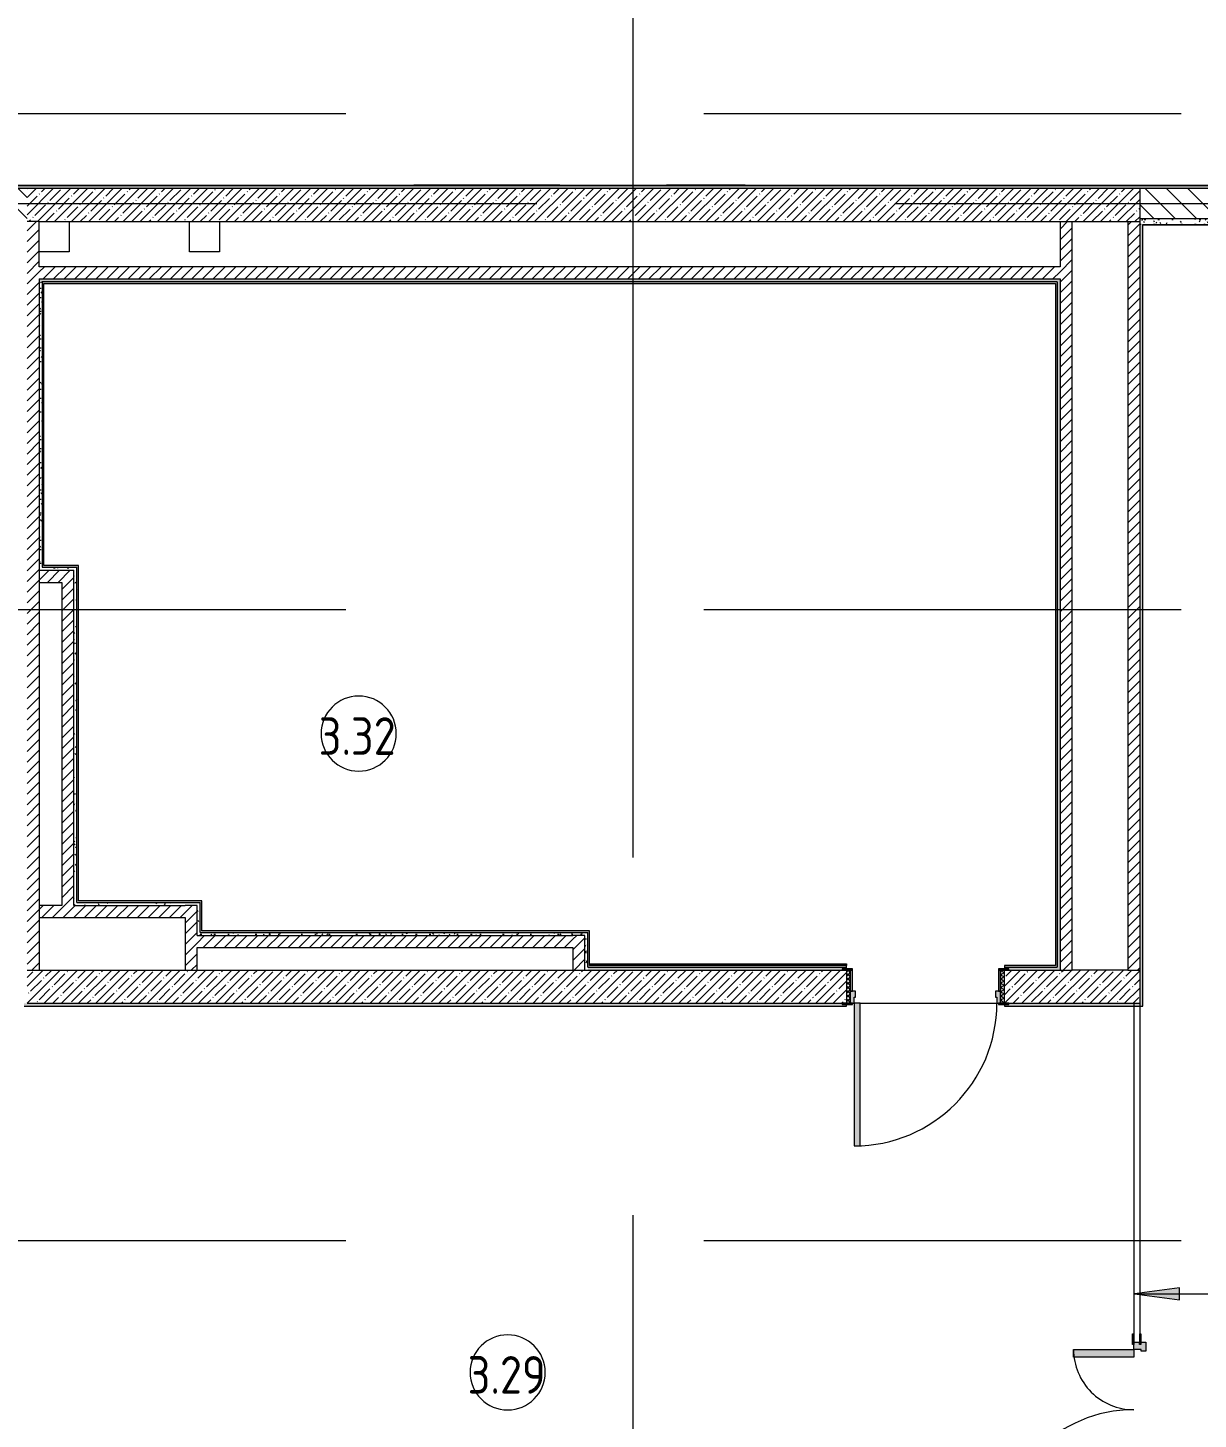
# Model space of a CAD drawing. Header units: millimetres. Extents: x -8624 to 200664, y -8553 to 29000.
# Drawn here: x 162530 to 170314, y 2412 to 11669 of the extents above; entities that cross this region are included whole.
import ezdxf

# ---------------------------------------------------------------- set-up
doc = ezdxf.new("R2010")
doc.units = ezdxf.units.MM
doc.linetypes.add('Осевая', pattern=[15875, 3175, -2381.25, 7937.5, -2381.25])
for name, color, linetype, lineweight in [('A-AREA-IDEN', 7, 'Continuous', 9), ('A-WALL-4', 7, 'Continuous', 13), ('G-ANNO-TEXT', 7, 'Continuous', 9), ('I-WALL-5', 7, 'Continuous', 9), ('Оси-2', 7, 'Осевая', 9)]:
    doc.layers.add(name, color=color, linetype=linetype, lineweight=lineweight)
for name, color, linetype, lineweight, true_color in [('A-DOOR-5', 7, 'Continuous', 9, 0xaaaaaa), ('A-DOOR-6', 7, 'Continuous', 9, 0xe2e2e2), ('A-DOOR-FRAM-4', 7, 'Continuous', 9, 0xe2e2e2), ('A-DOOR-FRAM-5', 7, 'Continuous', 9, 0xaaaaaa), ('A-FLOR-3', 7, 'Continuous', 9, 0xaaaaaa), ('I-WALL-4', 7, 'Continuous', 9, 0x99bbae), ('I-WALL-7', 9, 'Continuous', 9, 0x808080)]:
    doc.layers.add(name, color=color, linetype=linetype, lineweight=lineweight, true_color=true_color)
doc.styles.add('GOST Common', font='GOST_Common.ttf', dxfattribs={"width": 0.9, "height": 250})
pattern_1 = [(45, (50595.26, 0), (-35.35534, 35.35534), [])]
pattern_2 = [(45, (50595.26, 0), (-57.024626, 57.024626), []), (45, (50652.28, 0), (-57.024626, 57.024626), [100.806, -20.161, 3.353, -16.808])]
pattern_3 = [(0, (50595.258, 0), (121.92, 30.48), [10.058, -81.382, 10.058, -81.382, -487.68]), (0, (50595.258, 0), (121.92, 30.48), [-182.88, 10.058, -172.822, 10.058, -81.382, -213.36]), (0, (50595.258, 0), (121.92, 30.48), [-457.2, 10.058, -50.902, 10.058, -142.342]), (120, (50640.978, 15.24), (-87.356454, 90.345817), [10.058, -81.382, 10.058, -81.382, -487.68]), (120, (50640.978, 15.24), (-87.356454, 90.345817), [-182.88, 10.058, -172.822, 10.058, -81.382, -213.36]), (120, (50640.978, 15.24), (-87.356454, 90.345817), [-457.2, 10.058, -50.902, 10.058, -142.342]), (240, (50656.218, 76.2), (-34.563546, -120.825817), [10.058, -81.382, 10.058, -81.382, -487.68]), (240, (50656.218, 76.2), (-34.563546, -120.825817), [-182.88, 10.058, -172.822, 10.058, -81.382, -213.36]), (240, (50656.218, 76.2), (-34.563546, -120.825817), [-457.2, 10.058, -50.902, 10.058, -142.342])]

# ---------------------------------------------------------------- blocks, each defined once
blk = doc.blocks.new('110_Дверь_СКБ_1Ст_Внутренняя1 - Д-7а_л__950x2100h_Туалет-32220591-План зашивки приборов отопления в осях 3 этажа 23-33')
at = {"layer": 'A-DOOR-5'}
h = blk.add_hatch(dxfattribs=at)
h.set_pattern_fill('FP_54', color=256, style=0, pattern_type=2)
h.set_pattern_definition([(135, (1776.41, 174.685), (-14.14214, -14.14214), []), (225, (1776.41, 174.685), (14.14214, -14.14214), [])])
h.paths.add_polyline_path([(537.5, 110), (512.5, 110), (512.5, -110), (537.5, -110)])
at = {"layer": 'A-DOOR-6'}
h = blk.add_hatch(color=256, dxfattribs=at)
h.paths.add_polyline_path([(487.5, 110), (487.5, 70), (477.5, 70), (477.5, 30), (512.5, 30), (512.5, 110)])
h.paths.add_polyline_path([(-462.5, 110), (-487.5, 110), (-487.5, 30), (-452.5, 30), (-452.5, 70), (-462.5, 70)])
at = {"layer": 'A-DOOR-FRAM-4'}
for points in [[(447.5, 1060), (447.5, 110), (487.5, 110), (487.5, 1060)], [(-542.5, 118), (-542.5, 110), (-472.5, 110), (-472.5, 118)], [(-487.5, 110), (-487.5, 109), (-472.5, 110)], [(567.5, 118), (497.5, 118), (497.5, 110), (567.5, 110)], [(497.5, 110), (497.5, 109), (512.5, 110)], [(-472.5, 30), (-487.5, 30), (-487.5, -110), (-472.5, -110)], [(512.5, 30), (497.5, 30), (497.5, -110), (512.5, -110)], [(-542.5, -110), (-542.5, -118), (-472.5, -118), (-472.5, -110)], [(567.5, -110), (497.5, -110), (497.5, -118), (567.5, -118)]]:
    blk.add_hatch(color=256, dxfattribs=at).paths.add_polyline_path(points)
at = {"layer": 'A-DOOR-FRAM-5'}
h = blk.add_hatch(dxfattribs=at)
h.set_pattern_fill('FP_55', color=256, style=0, pattern_type=2)
h.set_pattern_definition([(45, (-346.384, 174.685), (-14.1421, 14.1421), []), (135, (-346.384, 174.685), (-14.1421, -14.1421), [])])
h.paths.add_polyline_path([(-487.5, 110), (-512.5, 110), (-512.5, -110), (-487.5, -110)])
at = {"layer": 'A-DOOR-5'}
for p, q in [((487.5, 1060), (447.5, 1060)), ((447.5, 1060), (447.5, 110)), ((487.5, 110), (487.5, 1060)), ((447.5, 110), (487.5, 110))]:
    blk.add_line(p, q, dxfattribs=at)
blk.add_arc((487.5, 110), 950, 90, 180, dxfattribs=at)
at = {"layer": 'A-DOOR-FRAM-5'}
for p, q in [((-472.5, 118), (-542.5, 118)), ((-542.5, 118), (-542.5, 110)), ((-542.5, 110), (-472.5, 110)), ((-487.5, 110), (-512.5, 110)), ((-512.5, 110), (-512.5, -110)), ((-462.5, 110), (-487.5, 110)), ((-487.5, 110), (-487.5, 30)), ((-487.5, -110), (-487.5, 110)), ((-472.5, 110), (-487.5, 110)), ((-487.5, 110), (-487.5, 109)), ((-487.5, 109), (-472.5, 109)), ((-472.5, 110), (-472.5, 118)), ((-472.5, 109), (-472.5, 110)), ((-462.5, 70), (-462.5, 110)), ((487.5, 110), (487.5, 70)), ((512.5, 110), (487.5, 110)), ((567.5, 118), (497.5, 118)), ((497.5, 118), (497.5, 110)), ((512.5, 110), (497.5, 110)), ((497.5, 110), (497.5, 109)), ((497.5, 110), (567.5, 110)), ((497.5, 109), (512.5, 109)), ((512.5, 30), (512.5, 110)), ((537.5, 110), (512.5, 110)), ((512.5, 110), (512.5, -110)), ((512.5, 109), (512.5, 110)), ((537.5, -110), (537.5, 110)), ((567.5, 110), (567.5, 118)), ((-487.5, 30), (-452.5, 30)), ((-472.5, 30), (-487.5, 30)), ((-487.5, 30), (-487.5, -110)), ((-472.5, -110), (-472.5, 30)), ((-452.5, 70), (-462.5, 70)), ((-452.5, 30), (-452.5, 70)), ((487.5, 70), (477.5, 70)), ((477.5, 70), (477.5, 30)), ((477.5, 30), (512.5, 30)), ((512.5, 30), (497.5, 30)), ((497.5, 30), (497.5, -110)), ((512.5, -110), (512.5, 30)), ((-472.5, -110), (-542.5, -110)), ((-542.5, -110), (-542.5, -118)), ((-542.5, -118), (-472.5, -118)), ((-512.5, -110), (-487.5, -110)), ((-487.5, -110), (-472.5, -110)), ((-472.5, -118), (-472.5, -110)), ((497.5, -110), (512.5, -110)), ((567.5, -110), (497.5, -110)), ((497.5, -110), (497.5, -118)), ((497.5, -118), (567.5, -118)), ((512.5, -110), (537.5, -110)), ((567.5, -118), (567.5, -110))]:
    blk.add_line(p, q, dxfattribs=at)
blk = doc.blocks.new('110_Дверь_СКБ_2Ст - Д-5_п__в составе перегородки _не входит в спец__-32680317-План зашивки приборов отопления в осях 3 этажа 23-33')
at = {"layer": 'A-DOOR-6'}
h = blk.add_hatch(color=256, dxfattribs=at)
h.paths.add_polyline_path([(712.5, -20), (712.5, 60), (652.5, 60), (652.5, 30), (662.5, 30), (662.5, -20)])
h.paths.add_polyline_path([(-627.5, 30), (-627.5, 60), (-687.5, 60), (-687.5, -20), (-637.5, -20), (-637.5, 30)])
for points in [[(712.5, 19), (712.5, 20), (697.5, 19)], [(-587.5, -20), (-637.5, -20), (-637.5, -420), (-587.5, -420)], [(662.5, -920), (662.5, -20), (612.5, -20), (612.5, -920)]]:
    blk.add_hatch(color=256, dxfattribs=at).paths.add_polyline_path(points)
at = {"layer": 'A-DOOR-FRAM-4'}
for points in [[(-672.5, 28), (-742.5, 28), (-742.5, 20), (-672.5, 20)], [(767.5, 28), (697.5, 28), (697.5, 20), (767.5, 20)], [(-672.5, -20), (-742.5, -20), (-742.5, -28), (-672.5, -28)], [(767.5, -20), (697.5, -20), (697.5, -28), (767.5, -28)]]:
    blk.add_hatch(color=256, dxfattribs=at).paths.add_polyline_path(points)
at = {"layer": 'A-DOOR-5'}
for p, q in [((-637.5, -20), (-587.5, -20)), ((-637.5, -420), (-637.5, -20)), ((-587.5, -20), (-587.5, -420)), ((612.5, -20), (662.5, -20)), ((612.5, -920), (612.5, -20)), ((662.5, -20), (662.5, -920)), ((-587.5, -420), (-637.5, -420)), ((662.5, -920), (612.5, -920))]:
    blk.add_line(p, q, dxfattribs=at)
for centre, radius, start, end in [((-637.5, -20), 400, 270, 0), ((662.5, -20), 900, 180, 270)]:
    blk.add_arc(centre, radius, start, end, dxfattribs=at)
at = {"layer": 'A-DOOR-FRAM-5'}
for p, q in [((-742.5, 28), (-672.5, 28)), ((-742.5, 20), (-742.5, 28)), ((-672.5, 20), (-742.5, 20)), ((-687.5, 60), (-627.5, 60)), ((-687.5, -20), (-687.5, 60)), ((-687.5, 20), (-672.5, 20)), ((-687.5, 19), (-687.5, 20)), ((-672.5, 19), (-687.5, 19)), ((-672.5, 28), (-672.5, 20)), ((-672.5, 20), (-672.5, 19)), ((-637.5, 30), (-637.5, -20)), ((-627.5, 30), (-637.5, 30)), ((-627.5, 60), (-627.5, 30)), ((652.5, 60), (712.5, 60)), ((652.5, 30), (652.5, 60)), ((662.5, 30), (652.5, 30)), ((662.5, -20), (662.5, 30)), ((697.5, 20), (697.5, 28)), ((697.5, 28), (767.5, 28)), ((697.5, 19), (697.5, 20)), ((697.5, 20), (712.5, 20)), ((767.5, 20), (697.5, 20)), ((712.5, 19), (697.5, 19)), ((712.5, 60), (712.5, -20)), ((712.5, 20), (712.5, 19)), ((767.5, 28), (767.5, 20)), ((-742.5, -20), (-672.5, -20)), ((-742.5, -28), (-742.5, -20)), ((-672.5, -28), (-742.5, -28)), ((-637.5, -20), (-687.5, -20)), ((-672.5, -20), (-672.5, -28)), ((712.5, -20), (662.5, -20)), ((697.5, -28), (697.5, -20)), ((697.5, -20), (767.5, -20)), ((767.5, -28), (697.5, -28)), ((767.5, -20), (767.5, -28))]:
    blk.add_line(p, q, dxfattribs=at)
blk = doc.blocks.new('Марка_Помещения - Номер-25198446-План зашивки приборов отопления в осях 3 этажа 23-33')
at = {"layer": 'A-AREA-IDEN'}
for start, end in [(360, 180), (180, 360)]:
    blk.add_arc((0, 0), 2.5, start, end, dxfattribs=at)

msp = doc.modelspace()

# ---------------------------------------------------------------- hatches: boundary and pattern name
at = {"layer": 'G-ANNO-TEXT'}
msp.add_hatch(color=256, dxfattribs=at).paths.add_polyline_path([(169890.3, 3245.9), (170190.3, 3206.4), (170190.3, 3285.4)])
at = {"layer": 'I-WALL-4'}
for points in [[(169364.3, 9969), (169364.3, 9980), (162625.3, 9980), (162625.3, 9969), (165661.5, 9969)], [(162636.3, 8080), (162636.3, 9969), (162625.3, 9969), (162625.3, 8080)], [(169364.3, 5420), (169375.3, 5420), (169375.3, 9980), (169364.3, 9980), (169364.3, 5431)], [(162855.3, 8080), (162866.3, 8080), (162866.3, 8091), (162636.3, 8091), (162636.3, 8080)], [(162866.3, 5850), (162866.3, 8080), (162855.3, 8080), (162855.3, 5850)], [(163675.3, 5850), (163686.3, 5850), (163686.3, 5861), (162866.3, 5861), (162866.3, 5850), (163115.1, 5850)], [(163686.3, 5650), (163686.3, 5850), (163675.3, 5850), (163675.3, 5650)], [(166255.3, 5650), (166266.3, 5650), (166266.3, 5661), (163686.3, 5661), (163686.3, 5650), (165661.5, 5650)], [(166266.3, 5420), (166266.3, 5650), (166255.3, 5650), (166255.3, 5420)]]:
    msp.add_hatch(color=256, dxfattribs=at).paths.add_polyline_path(points)
h = msp.add_hatch(color=256, dxfattribs=at)
h.paths.add_polyline_path([(169364.3, 5420), (169364.3, 5431), (169025.3, 5431), (169025.3, 5420)])
h.paths.add_polyline_path([(167975.3, 5420), (167975.3, 5431), (166266.3, 5431), (166266.3, 5420), (166934.6, 5420)])
at = {"layer": 'I-WALL-5'}
h = msp.add_hatch(dxfattribs=at)
h.set_pattern_fill('FP_122', color=256, style=0, pattern_type=2)
h.set_pattern_definition([(135, (50595.26, 0), (-70.71068, -70.71068), [])])
h.paths.add_polyline_path([(171785.3, 10400), (171805.3, 10400), (171805.3, 10600), (169925.3, 10600), (169925.3, 10400), (170754.1, 10400)])
h.paths.add_polyline_path([(161842, 10400), (162525.3, 10400), (162525.3, 10600), (161775.3, 10600), (161775.3, 10400), (161805.3, 10400)])
h.paths.add_polyline_path([(160825.3, 10400), (160825.3, 10600), (159700.3, 10600), (159700.3, 10400), (160795.3, 10400)])
h.paths.add_polyline_path([(158300.3, 10400), (158300.3, 10600), (157945.3, 10600), (157945.3, 10400), (158245.3, 10400)])
h = msp.add_hatch(dxfattribs=at)
h.set_pattern_fill('FP_119', color=256, style=0, pattern_type=2)
h.set_pattern_definition(pattern_2)
h.paths.add_polyline_path([(169925.3, 10380), (169925.3, 10600), (162525.3, 10600), (162525.3, 10380), (168207.8, 10380)])
h = msp.add_hatch(dxfattribs=at)
h.set_pattern_fill('FP_123', color=256, style=0, pattern_type=2)
h.set_pattern_definition(pattern_1)
h.paths.add_polyline_path([(162605.3, 5400), (162605.3, 10380), (162525.3, 10380), (162525.3, 5400)])
h = msp.add_hatch(dxfattribs=at)
h.set_pattern_fill('FP_123', color=256, style=0, pattern_type=2)
h.set_pattern_definition(pattern_1)
h.paths.add_polyline_path([(169395.3, 5400), (169475.3, 5400), (169475.3, 10380), (169395.3, 10380), (169395.3, 5420)])
h = msp.add_hatch(dxfattribs=at)
h.set_pattern_fill('FP_123', color=256, style=0, pattern_type=2)
h.set_pattern_definition(pattern_1)
h.paths.add_polyline_path([(169925.3, 5400), (169925.3, 10380), (169845.3, 10380), (169845.3, 5400)])
h = msp.add_hatch(dxfattribs=at)
h.set_pattern_fill('FP_123', color=256, style=0, pattern_type=2)
h.set_pattern_definition(pattern_1)
h.paths.add_polyline_path([(169395.3, 10000), (169395.3, 10080), (162605.3, 10080), (162605.3, 10000), (165661.5, 10000)])
h = msp.add_hatch(dxfattribs=at)
h.set_pattern_fill('FP_123', color=256, style=0, pattern_type=2)
h.set_pattern_definition(pattern_1)
h.paths.add_polyline_path([(162605.3, 7980), (162835.3, 7980), (162835.3, 8060), (162605.3, 8060)])
h = msp.add_hatch(dxfattribs=at)
h.set_pattern_fill('FP_123', color=256, style=0, pattern_type=2)
h.set_pattern_definition(pattern_1)
h.paths.add_polyline_path([(162835.3, 5830), (162835.3, 7980), (162755.3, 7980), (162755.3, 5830)])
h = msp.add_hatch(dxfattribs=at)
h.set_pattern_fill('FP_123', color=256, style=0, pattern_type=2)
h.set_pattern_definition(pattern_1)
h.paths.add_polyline_path([(163575.3, 5750), (163575.3, 5830), (162605.3, 5830), (162605.3, 5750), (163115.1, 5750)])
h = msp.add_hatch(dxfattribs=at)
h.set_pattern_fill('FP_123', color=256, style=0, pattern_type=2)
h.set_pattern_definition(pattern_1)
h.paths.add_polyline_path([(163575.3, 5400), (163655.3, 5400), (163655.3, 5830), (163575.3, 5830), (163575.3, 5750)])
h = msp.add_hatch(dxfattribs=at)
h.set_pattern_fill('FP_123', color=256, style=0, pattern_type=2)
h.set_pattern_definition(pattern_1)
h.paths.add_polyline_path([(166155.3, 5550), (166155.3, 5630), (163655.3, 5630), (163655.3, 5550), (165661.5, 5550)])
h = msp.add_hatch(dxfattribs=at)
h.set_pattern_fill('FP_123', color=256, style=0, pattern_type=2)
h.set_pattern_definition(pattern_1)
h.paths.add_polyline_path([(166235.3, 5400), (166235.3, 5630), (166155.3, 5630), (166155.3, 5400)])
h = msp.add_hatch(dxfattribs=at)
h.set_pattern_fill('FP_119', color=256, style=0, pattern_type=2)
h.set_pattern_definition(pattern_2)
h.paths.add_polyline_path([(169925.3, 5180), (169925.3, 5400), (169025.3, 5400), (169025.3, 5180), (169885.3, 5180)])
h.paths.add_polyline_path([(167975.3, 5180), (167975.3, 5400), (162525.3, 5400), (162525.3, 5180), (167945.3, 5180)])
at = {"layer": 'I-WALL-7'}
h = msp.add_hatch(dxfattribs=at)
h.set_pattern_fill('FP_139', color=256, style=0, pattern_type=2)
h.set_pattern_definition(pattern_3)
h.paths.add_polyline_path([(171805.3, 10600), (171805.3, 10620), (161775.3, 10620), (161775.3, 10608), (161805.3, 10608), (161805.3, 10600), (170754.1, 10600)])
h.paths.add_polyline_path([(159755.3, 10600), (160795.3, 10600), (160795.3, 10608), (160825.3, 10608), (160825.3, 10620), (159700.3, 10620), (159700.3, 10608), (159755.3, 10608), (159755.3, 10601)])
h.paths.add_polyline_path([(158022.4, 10600), (158245.3, 10600), (158245.3, 10608), (158300.3, 10608), (158300.3, 10620), (155690.3, 10620), (155690.3, 10608), (155720.3, 10608), (155720.3, 10600)])
h.paths.add_polyline_path([(154210.3, 10600), (154210.3, 10608), (154240.3, 10608), (154240.3, 10620), (151424.3, 10620), (151424.3, 10600), (152929.8, 10600)])
h = msp.add_hatch(dxfattribs=at)
h.set_pattern_fill('FP_139', color=256, style=0, pattern_type=2)
h.set_pattern_definition(pattern_3)
h.paths.add_polyline_path([(171785.3, 10360), (171785.3, 10400), (169925.3, 10400), (169925.3, 10360), (170754.1, 10360)])
h = msp.add_hatch(dxfattribs=at)
h.set_pattern_fill('FP_139', color=256, style=0, pattern_type=2)
h.set_pattern_definition(pattern_3)
h.paths.add_polyline_path([(169945.3, 5180), (169945.3, 10360), (169925.3, 10360), (169925.3, 5180)])
h = msp.add_hatch(dxfattribs=at)
h.set_pattern_fill('FP_139', color=256, style=0, pattern_type=2)
h.set_pattern_definition(pattern_3)
h.paths.add_polyline_path([(169375.3, 9980), (169395.3, 9980), (169395.3, 10000), (162605.3, 10000), (162605.3, 9980), (169364.3, 9980)])
h = msp.add_hatch(dxfattribs=at)
h.set_pattern_fill('FP_139', color=256, style=0, pattern_type=2)
h.set_pattern_definition(pattern_3)
h.paths.add_polyline_path([(162605.3, 8060), (162625.3, 8060), (162625.3, 9980), (162605.3, 9980), (162605.3, 8309.8)])
h = msp.add_hatch(dxfattribs=at)
h.set_pattern_fill('FP_139', color=256, style=0, pattern_type=2)
h.set_pattern_definition(pattern_3)
h.paths.add_polyline_path([(169395.3, 5420), (169395.3, 9980), (169375.3, 9980), (169375.3, 5420)])
h = msp.add_hatch(dxfattribs=at)
h.set_pattern_fill('FP_139', color=256, style=0, pattern_type=2)
h.set_pattern_definition(pattern_3)
h.paths.add_polyline_path([(162855.3, 8060), (162855.3, 8080), (162625.3, 8080), (162625.3, 8060), (162835.3, 8060)])
h = msp.add_hatch(dxfattribs=at)
h.set_pattern_fill('FP_139', color=256, style=0, pattern_type=2)
h.set_pattern_definition(pattern_3)
h.paths.add_polyline_path([(162855.3, 5830), (162855.3, 8060), (162835.3, 8060), (162835.3, 5830)])
h = msp.add_hatch(dxfattribs=at)
h.set_pattern_fill('FP_139', color=256, style=0, pattern_type=2)
h.set_pattern_definition(pattern_3)
h.paths.add_polyline_path([(163655.3, 5830), (163675.3, 5830), (163675.3, 5850), (162855.3, 5850), (162855.3, 5830), (163575.3, 5830)])
h = msp.add_hatch(dxfattribs=at)
h.set_pattern_fill('FP_139', color=256, style=0, pattern_type=2)
h.set_pattern_definition(pattern_3)
h.paths.add_polyline_path([(163675.3, 5630), (163675.3, 5830), (163655.3, 5830), (163655.3, 5630)])
h = msp.add_hatch(dxfattribs=at)
h.set_pattern_fill('FP_139', color=256, style=0, pattern_type=2)
h.set_pattern_definition(pattern_3)
h.paths.add_polyline_path([(166255.3, 5630), (166255.3, 5650), (163675.3, 5650), (163675.3, 5630), (166235.3, 5630)])
h = msp.add_hatch(dxfattribs=at)
h.set_pattern_fill('FP_139', color=256, style=0, pattern_type=2)
h.set_pattern_definition(pattern_3)
h.paths.add_polyline_path([(166255.3, 5400), (166255.3, 5630), (166235.3, 5630), (166235.3, 5400)])
h = msp.add_hatch(dxfattribs=at)
h.set_pattern_fill('FP_139', color=256, style=0, pattern_type=2)
h.set_pattern_definition(pattern_3)
h.paths.add_polyline_path([(169395.3, 5400), (169395.3, 5420), (169025.3, 5420), (169025.3, 5408), (169055.3, 5408), (169055.3, 5400)])
h.paths.add_polyline_path([(167945.3, 5400), (167945.3, 5408), (167975.3, 5408), (167975.3, 5420), (166255.3, 5420), (166255.3, 5400), (166934.6, 5400)])
h = msp.add_hatch(dxfattribs=at)
h.set_pattern_fill('FP_139', color=256, style=0, pattern_type=2)
h.set_pattern_definition(pattern_3)
h.paths.add_polyline_path([(169945.3, 5160), (169945.3, 5180), (169055.3, 5180), (169055.3, 5172), (169025.3, 5172), (169025.3, 5160), (169481, 5160)])
h.paths.add_polyline_path([(167975.3, 5160), (167975.3, 5172), (167945.3, 5172), (167945.3, 5180), (162505.3, 5180), (162505.3, 5160), (166934.6, 5160)])

# ---------------------------------------------------------------- linework, layer by layer
at = {"layer": 'A-FLOR-3'}
for p, q in [((162805.3, 10380), (162805.3, 10180)), ((163605.3, 10180), (163605.3, 10380)), ((163805.3, 10380), (163805.3, 10180)), ((162805.3, 10180), (162605.3, 10180)), ((163805.3, 10180), (163605.3, 10180)), ((166266.3, 5441), (167975.3, 5441)), ((167975.3, 5441), (167975.3, 5431)), ((168065.3, 5180), (168975.3, 5180))]:
    msp.add_line(p, q, dxfattribs=at)
at = {"layer": 'A-WALL-4'}
for p, q in [((161775.3, 10620), (171785.3, 10620)), ((169925.3, 10600), (169925.3, 10380)), ((162605.3, 10380), (162525.3, 10380)), ((169946.3, 10360), (169945.3, 10360)), ((162605.3, 10000), (162605.3, 8060)), ((169395.3, 10000), (169395.3, 5400)), ((169375.3, 9980), (162625.3, 9980)), ((162625.3, 9980), (162625.3, 8080)), ((162605.3, 8060), (162835.3, 8060)), ((162625.3, 8080), (162855.3, 8080)), ((162855.3, 5850), (162855.3, 8060)), ((162855.3, 5850), (163675.3, 5850)), ((162835.3, 5830), (163575.3, 5830)), ((163675.3, 5650), (163675.3, 5830)), ((163675.3, 5650), (166255.3, 5650)), ((163655.3, 5630), (166155.3, 5630)), ((166255.3, 5420), (166255.3, 5630)), ((162525.3, 5400), (162605.3, 5400)), ((166235.3, 5400), (167945.3, 5400)), ((166255.3, 5420), (167975.3, 5420)), ((169025.3, 5420), (169375.3, 5420)), ((169055.3, 5400), (169475.3, 5400)), ((169845.3, 5400), (169925.3, 5400)), ((162525.3, 5180), (167945.3, 5180)), ((169055.3, 5180), (169925.3, 5180))]:
    msp.add_line(p, q, dxfattribs=at)
at = {"layer": 'G-ANNO-TEXT'}
for p, q in [((170190.3, 3285.4), (169890.3, 3245.9)), ((169890.3, 3245.9), (170190.3, 3206.4)), ((169890.3, 3245.9), (172052.8, 3245.9)), ((170190.3, 3206.4), (170190.3, 3285.4))]:
    msp.add_line(p, q, dxfattribs=at)
at = {"layer": 'I-WALL-5'}
for p, q in [((171784.3, 10621), (161775.3, 10621)), ((171805.3, 10600), (161805.3, 10600)), ((165077.4, 10622), (165077.4, 10621)), ((166068.5, 10622), (165096.3, 10622)), ((165096.3, 10622), (165096.3, 10621)), ((165686.5, 10621), (165686.5, 10622)), ((166068.5, 10621), (166068.5, 10622)), ((167300.5, 10622), (166778.8, 10622)), ((166778.8, 10621), (166778.8, 10622)), ((166903.9, 10622), (166903.9, 10621)), ((167300.5, 10621), (167300.5, 10622)), ((162605.3, 10080), (162605.3, 10380)), ((162605.3, 10380), (169925.3, 10380)), ((169395.3, 10380), (169395.3, 10080)), ((169475.3, 5400), (169475.3, 10380)), ((169845.3, 10380), (169845.3, 5400)), ((169925.3, 10400), (171785.3, 10400)), ((169925.3, 10380), (169925.3, 2980)), ((169945.3, 5160), (169945.3, 10360)), ((169946.3, 10360), (173600.3, 10360)), ((169946.3, 5159), (169946.3, 10359)), ((169946.3, 10359), (173600.3, 10359)), ((169395.3, 10080), (162605.3, 10080)), ((162605.3, 10000), (169395.3, 10000)), ((162636.3, 9969), (169364.3, 9969)), ((162636.3, 8091), (162636.3, 9969)), ((169364.3, 9969), (169364.3, 5431)), ((169375.3, 9980), (169375.3, 5420)), ((162605.3, 8060), (162605.3, 5400)), ((162866.3, 8091), (162636.3, 8091)), ((162835.3, 5830), (162835.3, 8060)), ((162855.3, 8060), (162855.3, 8080)), ((162866.3, 5861), (162866.3, 8091)), ((162605.3, 7980), (162755.3, 7980)), ((162755.3, 7980), (162755.3, 5830)), ((163686.3, 5861), (162866.3, 5861)), ((163675.3, 5830), (163675.3, 5850)), ((163686.3, 5661), (163686.3, 5861)), ((162755.3, 5830), (162605.3, 5830)), ((162605.3, 5750), (163575.3, 5750)), ((163655.3, 5830), (163575.3, 5830)), ((163575.3, 5750), (163575.3, 5400)), ((163655.3, 5630), (163655.3, 5830)), ((166266.3, 5661), (163686.3, 5661)), ((166255.3, 5630), (166255.3, 5650)), ((166266.3, 5431), (166266.3, 5661)), ((166235.3, 5630), (166155.3, 5630)), ((166235.3, 5400), (166235.3, 5630)), ((163655.3, 5550), (166155.3, 5550)), ((163655.3, 5400), (163655.3, 5550)), ((166155.3, 5550), (166155.3, 5400)), ((162605.3, 5400), (166235.3, 5400)), ((167975.3, 5431), (166266.3, 5431)), ((167975.3, 5408), (167975.3, 5431)), ((169025.3, 5431), (169025.3, 5408)), ((169364.3, 5431), (169025.3, 5431)), ((169845.3, 5400), (169475.3, 5400)), ((162504.3, 5159), (167975.3, 5159)), ((162505.3, 5160), (167975.3, 5160)), ((167975.3, 5159), (167975.3, 5172)), ((169025.3, 5172), (169025.3, 5159)), ((169025.3, 5160), (169945.3, 5160)), ((169025.3, 5159), (169946.3, 5159)), ((169885.3, 5180), (169885.3, 2980))]:
    msp.add_line(p, q, dxfattribs=at)
at = {"layer": 'Оси-2'}
for p, q in [((166555.3, 593.7), (166555.3, 18900)), ((135277, 11100), (173325.3, 11100)), ((136547, 10500), (173325.3, 10500)), ((135277, 7800), (173325.3, 7800)), ((135277, 3600), (173325.3, 3600))]:
    msp.add_line(p, q, dxfattribs=at)

# ---------------------------------------------------------------- block references
at = {"layer": 'A-AREA-IDEN', "xscale": 99.99999999999993, "yscale": 99.99999999999993, "zscale": 99.99999999999993}
for p in [(164730.5, 6973.6), (165721.1, 2723.2)]:
    msp.add_blockref('Марка_Помещения - Номер-25198446-План зашивки приборов отопления в осях 3 этажа 23-33', p, dxfattribs=at)
at = {"layer": 'A-DOOR-5'}
for name, p, rotation in [('110_Дверь_СКБ_1Ст_Внутренняя1 - Д-7а_л__950x2100h_Туалет-32220591-План зашивки приборов отопления в осях 3 этажа 23-33', (168512.8, 5290), 180), ('110_Дверь_СКБ_2Ст - Д-5_п__в составе перегородки _не входит в спец__-32680317-План зашивки приборов отопления в осях 3 этажа 23-33', (169905.3, 2237.5), 270)]:
    msp.add_blockref(name, p, dxfattribs=dict(at, rotation=rotation))

# ---------------------------------------------------------------- texts
at = {"layer": 'A-AREA-IDEN', "char_height": 250, "width": 663.797, "attachment_point": 1, "style": 'GOST Common'}
for s, insert in [('3.32', (164464.8, 7082.1)), ('3.29', (165455.4, 2831.8))]:
    msp.add_mtext(s, dxfattribs=dict(at, insert=insert))

doc.saveas('drawing.dxf')
